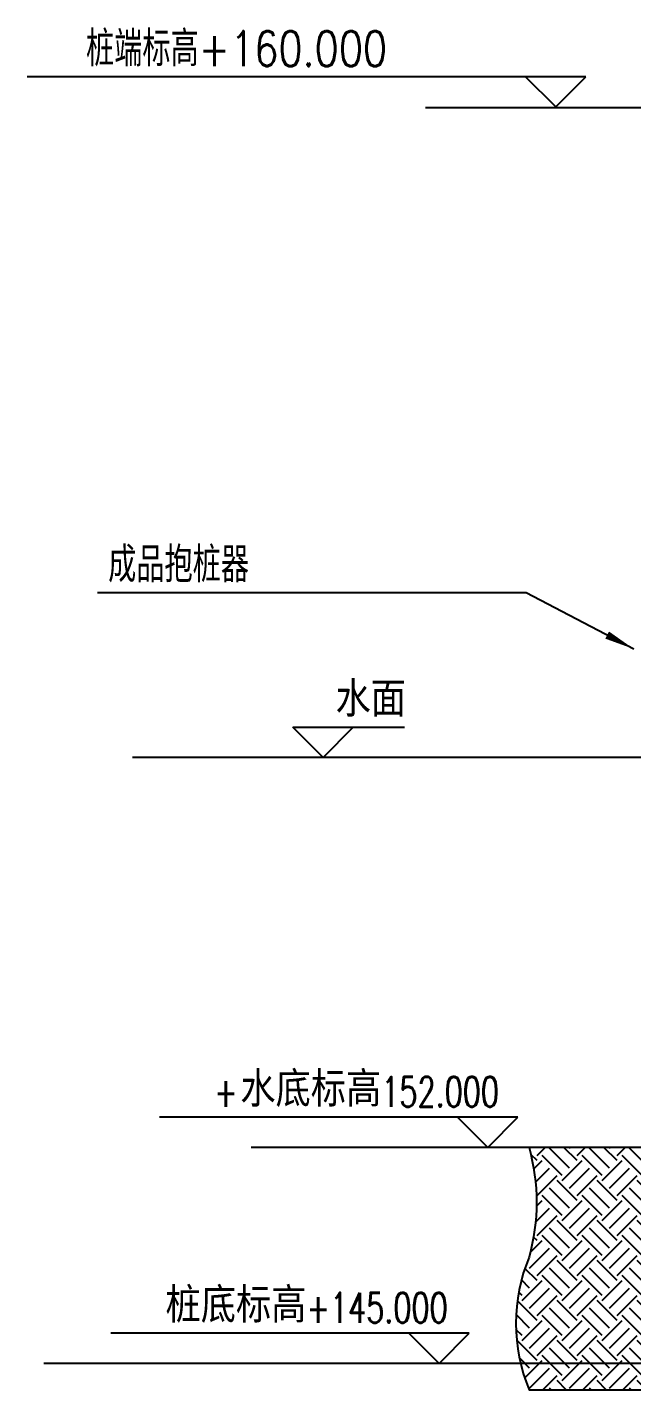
# Model space of a CAD drawing. Header units: millimetres. Extents: x -1471591 to 944464, y -468930 to 547002.
# Drawn here: x -859355 to -856953, y 28693 to 34114 of the extents above; entities that cross this region are included whole.
import ezdxf

# ---------------------------------------------------------------- set-up
doc = ezdxf.new("R2010")
doc.units = ezdxf.units.MM
doc.header["$LTSCALE"] = 10
for name, color, linetype in [('DIM_ELEV', 3, 'Continuous'), ('DIM_LEAD', 3, 'Continuous'), ('L-WATER水景', 5, 'Continuous'), ('PUB_DIM', 3, 'Continuous'), ('PUB_TEXT', 7, 'Continuous')]:
    doc.layers.add(name, color=color, linetype=linetype)
doc.styles.add('_TCH_DIM', font='SIMPLEX.shx', dxfattribs={"bigfont": 'hztxt.shx'})
doc.styles.get("Standard").update_dxf_attribs({"font": 'simplex.shx', "width": 0.8, "bigfont": 'hztxt.shx'})

msp = doc.modelspace()

# ---------------------------------------------------------------- hatches: boundary and pattern name
h = msp.add_hatch()
h.set_pattern_fill('土壤', color=256, scale=30, angle=45)
h.set_pattern_definition([(45, (-2176100.768708475, -1898974.125846247), (0, 159.0990257669732), [112.5, -112.5]), (45, (-2176130.599775806, -1898944.294778916), (0, 159.0990257669732), [112.5, -112.5]), (45, (-2176160.430843138, -1898914.463711584), (0, 159.0990257669732), [112.5, -112.5]), (135, (-2176160.430843138, -1898894.576333363), (-159.0990257669732, 2.842170943040401e-14), [112.5, -112.5]), (135, (-2176130.599775806, -1898864.745266032), (-159.0990257669732, 2.842170943040401e-14), [112.5, -112.5]), (135, (-2176100.768708475, -1898834.914198701), (-159.0990257669732, 2.842170943040401e-14), [112.5, -112.5])])
edge = h.paths.add_edge_path()
edge.add_line((-856823.776855199, 29656.74971029209), (-857360.3326881119, 29656.74971029209))
edge.add_arc((-858157.6122395344, 29438.77461976546), 826.5396682594758, -15.290912396395186, 15.290912396395186, ccw=False)
edge.add_arc((-856724.2521935137, 28956.91944089765), 688.6443905466099, 157.4687210052352, 202.5312789947648)
edge.add_line((-857360.3326881119, 28693.03935255646), (-855674.3502183232, 28693.03935255646))
edge.add_arc((-855123.0746136619, 28962.7586202228), 613.7208450469742, 153.9291642894453, 206.0708357105547, ccw=False)
edge.add_arc((-856394.9020618749, 29444.61379909061), 751.1302177831844, 343.5951725134528, 376.4048274865471)
edge.add_line((-855674.3502183232, 29656.74971029209), (-856498.7770061068, 29656.74971029209))
edge.add_line((-856498.7770061068, 29656.74971029209), (-856498.7774759295, 28797.43090269342))
edge.add_line((-856498.7774759295, 28797.43090269342), (-856823.7774759295, 28797.43090269342))
edge.add_line((-856823.7774759295, 28797.43090269342), (-856823.776855199, 29656.74971029209))

# ---------------------------------------------------------------- linework, layer by layer
msp.add_lwpolyline([(-856823.776855199, 29656.74971029209), (-857360.3326881119, 29656.74971029209, -0.1342360577363548), (-857360.3326881119, 29220.79952923884, 0.1991961435164959), (-857360.3326881119, 28693.03935255646), (-855674.3502183232, 28693.03935255646, -0.2315193902383781), (-855674.3502183232, 29232.47788788914, 0.1441452041679851), (-855674.3502183232, 29656.74971029209), (-856498.7770061068, 29656.74971029209), (-856498.7774759295, 28797.43090269342), (-856823.7774759295, 28797.43090269342), (-856823.776855199, 29656.74971029209)], format="xyb")
at = {"layer": 'DIM_ELEV'}
for p, q in [((-857134.5729158554, 33916.39428817644), (-859354.7342117785, 33916.39428817644)), ((-857254.5729158554, 33796.39428817644), (-857374.5729158554, 33916.39428817644)), ((-857254.5729158554, 33796.39428817644), (-857134.5729158554, 33916.39428817644)), ((-858179.3319094456, 31208.44119787333), (-858299.3319094456, 31328.44119787333)), ((-858299.3319094456, 31328.44119787333), (-857855.2301796204, 31328.44119787333)), ((-858179.3319094456, 31208.44119787333), (-858059.3319094456, 31328.44119787333)), ((-857404.5786978687, 29776.74971029209), (-858828.7573924474, 29776.74971029209)), ((-857524.5786978687, 29656.74971029209), (-857644.5786978687, 29776.74971029209)), ((-857524.5786978687, 29656.74971029209), (-857404.5786978687, 29776.74971029209)), ((-857598.0113037067, 28917.43090269342), (-859022.1899982854, 28917.43090269342)), ((-857718.0113037067, 28797.43090269342), (-857838.0113037067, 28917.43090269342)), ((-857718.0113037067, 28797.43090269342), (-857598.0113037067, 28917.43090269342))]:
    msp.add_line(p, q, dxfattribs=at)
at = {"layer": 'DIM_LEAD'}
for p, q in [((-857372.2947920795, 31863.68295271462), (-859075.4680355928, 31863.68295271462)), ((-856943.817413231, 31639.76366268215), (-857372.2947920795, 31863.68295271462))]:
    msp.add_line(p, q, dxfattribs=at)
msp.add_lwpolyline([(-856943.817413231, 31639.76366268215, 0, 32, 0), (-857050.1703275173, 31695.34295399474, 0, 0, 0)], format="xyseb", dxfattribs=at)
at = {"layer": 'L-WATER水景'}
msp.add_line((-848552.9574040859, 31208.44119787333), (-858935.9052417125, 31208.44119787333), dxfattribs=at)
at = {"layer": 'PUB_DIM'}
for p, q in [((-856903.157204915, 33792.39428863837), (-857772.13789695, 33792.39428863837)), ((-853249.6411257886, 29656.74971029209), (-858464.579150464, 29656.74971029209)), ((-854074.0683833949, 28797.43090269342), (-859289.0064080703, 28797.43090269342))]:
    msp.add_line(p, q, dxfattribs=at)

# ---------------------------------------------------------------- texts
at = {"layer": 'PUB_TEXT', "color": 7, "width": 0.8}
for s, p in [('桩端标高', (-859121.4008784451, 33958.39428817644)), ('+160.000', (-858673.4008784451, 33958.39428817644)), ('成品抱桩器', (-859033.4680355928, 31905.68295271462))]:
    msp.add_text(s, height=140, dxfattribs=at).set_placement(p)
at = {"layer": 'PUB_TEXT', "color": 7, "style": '_TCH_DIM'}
for s, p in [('水面', (-858129.5923843449, 31370.44119787333)), ('水底标高', (-858507.9573924474, 29818.74971029209)), ('桩底标高', (-858805.3899982853, 28959.43090269342))]:
    msp.add_text(s, height=140, dxfattribs=at).set_placement(p)
at = {"layer": 'PUB_TEXT', "color": 7, "style": '_TCH_DIM', "width": 0.7058823529411765}
for s, p in [('152.000', (-857947.9573924474, 29818.74971029209)), ('+', (-858611.9573924474, 29818.74971029209)), ('+145.000', (-858245.3899982853, 28959.43090269342))]:
    msp.add_text(s, height=119, dxfattribs=at).set_placement(p)

doc.saveas('drawing.dxf')
